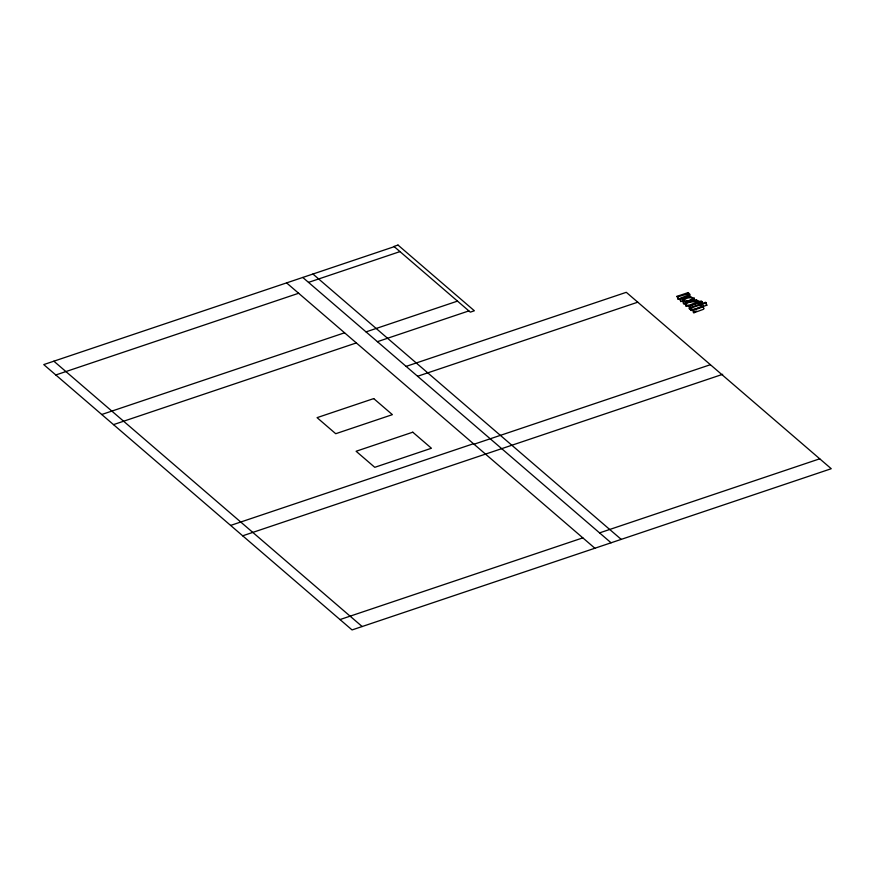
<?xml version="1.0" encoding="UTF-8"?>
<svg xmlns="http://www.w3.org/2000/svg" width="875" height="875" viewBox="0 0 875 875"><rect width="100%" height="100%" fill="white"/><g stroke="black" fill="none" stroke-linecap="round" stroke-linejoin="round"><path stroke-width="1.31" d="M683.014 302.488L683.692 304.019L686.077 304.336M686.077 301.427L687.717 300.781M689.511 300.409L692.202 299.13L692.42 298.025C689.97 297.128 684.523 298.123 684.239 300.77L686.186 301.153L691.666 300.027M394.242 246.673L43.75 364.591L352.056 629.934L831.25 468.716L626.292 292.316L406.12 366.384M308.514 282.384L399.984 251.606M55.803 374.97L298.638 293.267M101.741 414.498L344.575 332.795M366.034 331.887L457.505 301.109M113.509 424.627L356.344 342.923M377.409 341.677L468.88 310.909M417.605 376.272L637.766 302.192M676.988 296.341L688.188 292.578L688.789 293.092L686.973 293.705C695.975 293.705 682.763 299.939 680.247 299.141L679.602 298.594L688.592 294.952L686.722 294.164L677.633 296.887L676.988 296.341L678.191 299.283L687.291 296.559M679.602 298.594L680.805 301.536L683.2 300.737M685.234 303.439L696.434 299.666L697.036 300.191L695.22 300.803C706.18 300.913 684.567 301.777 685.88 303.986L685.234 303.439L686.438 306.381L696.314 303.669M685.792 305.834L688.286 304.992M702.198 301.613L699.672 302.455L700.448 303.122L698.95 303.625L698.173 302.958C694.498 303.745 690.845 305.331 689.259 306.884L688.461 306.108L689.423 305.211L698.48 301.438L701.553 301.055L702.756 304.008M696.347 308.744L691.195 310.483L689.992 307.541L705.633 302.269L706.836 305.222L703.084 306.48M689.992 307.541L690.638 308.088L698.491 305.539L701.411 305.758L700.634 307.081L692.672 309.837L693.875 312.78L703.216 309.389A3.73 1.345 -13.2 0 0 704.058 308.383L703.227 307.453M706.278 302.827L700.011 304.927L702.669 305.058L703.5 305.988A3.73 1.345 -13.2 0 1 702.647 306.994L693.306 310.384L692.672 309.837M690.561 309.936L692.967 309.116M693.23 312.233L696.642 311.084M230.628 525.427L473.462 443.734M474.042 444.227L710.402 364.7M242.681 535.806L722.684 374.314M340.003 619.566L582.837 537.862M599.561 532.886L819.733 458.806M697.638 308.317L699.048 307.934M690.189 296.231L691.02 297.15M694.094 299.567L694.947 300.661M706.202 304.664L706.836 305.222M312.922 274.028L621.228 539.383M302.772 277.441L611.078 542.795M286.584 282.887L594.891 548.242M53.856 361.189L362.163 626.533M689.019 308.503L689.817 309.28L689.259 306.884M698.173 302.958L698.731 305.353M693.306 310.384L693.875 312.78M688.188 292.578L688.745 294.973M690.638 308.088L691.195 310.483M685.88 303.986L686.438 306.381M680.247 299.141L680.805 301.536M677.633 296.887L678.191 299.283M694.389 298.266C678.541 309.553 679.962 292.534 694.389 298.266M398.005 245.066L393.958 246.422L470.312 312.145L474.359 310.778L398.005 245.066M373.723 398.595L317.067 417.648L335.727 433.716L392.383 414.652L373.723 398.595M412.77 432.195L356.103 451.259L374.762 467.316L431.43 448.252L412.77 432.195"/></g></svg>
